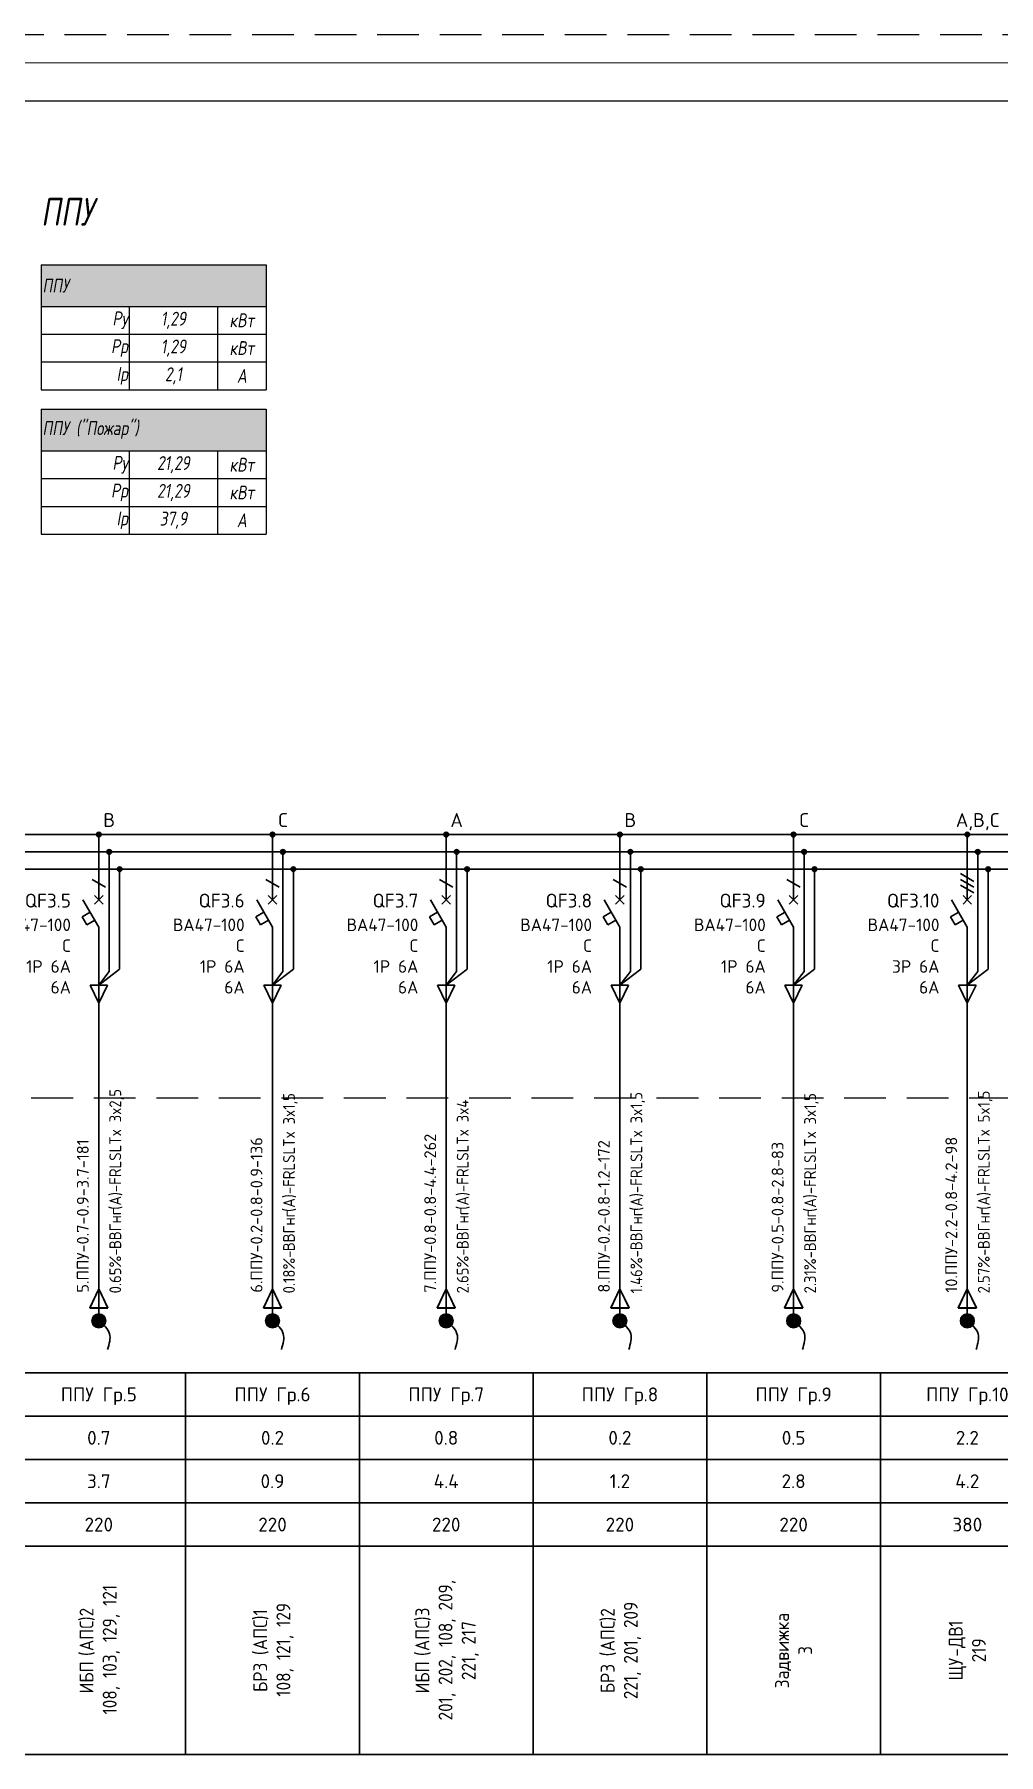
# Model space of a CAD drawing. Header units: millimetres. Extents: x -4379 to 694, y -18291 to 2656.
# Drawn here: x -2059.1 to -1920.4, y -1529.5 to -1281.7 of the extents above; entities that cross this region are included whole.
import ezdxf
from ezdxf.enums import TextEntityAlignment as Align

# ---------------------------------------------------------------- set-up
doc = ezdxf.new("R2010")
doc.units = ezdxf.units.MM
doc.linetypes.add('ACAD_ISO016W100', pattern=[9, 6, -3])
for name, color, linetype, lineweight in [('EL_TX', 7, 'Continuous', 25), ('ЭС АВ', 7, 'Continuous', 18), ('ЭС рамка', 7, 'Continuous', 18)]:
    doc.layers.add(name, color=color, linetype=linetype, lineweight=lineweight)
for name, color, linetype in [('Автомат защитный', 7, 'Continuous'), ('Принципиальная схема КТП -для ОДНОЛИНЕЙКИ', 7, 'Continuous'), ('ПРОВОДНИКИ', 7, 'Continuous'), ('Секция ППУ', 7, 'Continuous')]:
    doc.layers.add(name, color=color, linetype=linetype)
doc.styles.add('SLD_Style', font='isocpeur.ttf', dxfattribs={"width": 0.9})
doc.styles.add('ГОСТ', font='isocpeur.ttf')
doc.styles.add('ГОСТ-0.8', font='isocpeur.ttf', dxfattribs={"width": 0.8, "oblique": 10})

# ---------------------------------------------------------------- blocks, each defined once
blk = doc.blocks.new('*T64')
at = {"layer": 'EL_TX', "linetype": 'ByBlock', "lineweight": -2, "ltscale": 100, "transparency": 16777216}
for p, q in [((0, 0), (32.4, 0)), ((0, 0), (0, -18)), ((32.4, 0), (32.4, -18)), ((0, -6), (12.7, -6)), ((12.7, -6), (12.7, -18)), ((25.4, -6), (25.4, -18)), ((0, -10), (12.7, -10)), ((0, -14), (32.4, -14)), ((0, -18), (32.4, -18))]:
    blk.add_line(p, q, dxfattribs=at)
at = {"layer": 'EL_TX', "color": 0, "linetype": 'ByBlock', "lineweight": -2, "ltscale": 100, "transparency": 16777216}
for p, q in [((12.7, -6), (32.4, -6)), ((12.7, -10), (32.4, -10))]:
    blk.add_line(p, q, dxfattribs=at)
at = {"layer": 'EL_TX', "color": 1, "lineweight": 0, "ltscale": 100, "true_color": 0xff0000, "transparency": 16777216}
blk.add_solid([(0, 0), (0, -6), (32.4, 0), (32.4, -6)], dxfattribs=at)
at = {"layer": 'EL_TX', "color": 0, "lineweight": -3, "ltscale": 100, "transparency": 16777216, "char_height": 2, "style": 'ГОСТ-0.8'}
for s, insert, width, attachment_point in [('{\\fISOCPEUR|b0|i0|c0;ППУ', (0.2, -3), 32, 4), ('{\\fISOCPEUR|b0|i0|c0;Ру', (12.5, -8), 12.3, 6), ('{\\fISOCPEUR|b0|i0|c0;1,29', (19.05, -8), 12.3, 5), ('{\\fISOCPEUR|b0|i0|c0;кВт', (28.9, -8), 6.6, 5), ('{\\fISOCPEUR|b0|i0|c0;Рр', (12.5, -12), 12.3, 6), ('{\\fISOCPEUR|b0|i0|c0;1,29', (19.05, -12), 12.3, 5), ('{\\fISOCPEUR|b0|i0|c0;кВт', (28.9, -12), 6.6, 5), ('{\\fISOCPEUR|b0|i0|c0;Iр', (12.5, -16), 12.3, 6), ('{\\fISOCPEUR|b0|i0|c0;2,1', (19.05, -16), 12.3, 5), ('{\\fISOCPEUR|b0|i0|c0;А', (28.9, -16), 6.6, 5)]:
    blk.add_mtext(s, dxfattribs=dict(at, insert=insert, width=width, attachment_point=attachment_point))
blk = doc.blocks.new('*T65')
at = {"layer": 'EL_TX', "linetype": 'ByBlock', "lineweight": -2, "ltscale": 100, "transparency": 16777216}
for p, q in [((0, 0), (32.4, 0)), ((0, 0), (0, -18)), ((32.4, 0), (32.4, -18)), ((0, -6), (12.7, -6)), ((12.7, -6), (12.7, -18)), ((25.4, -6), (25.4, -18)), ((0, -10), (12.7, -10)), ((0, -14), (32.4, -14)), ((0, -18), (32.4, -18))]:
    blk.add_line(p, q, dxfattribs=at)
at = {"layer": 'EL_TX', "color": 0, "linetype": 'ByBlock', "lineweight": -2, "ltscale": 100, "transparency": 16777216}
for p, q in [((12.7, -6), (32.4, -6)), ((12.7, -10), (32.4, -10))]:
    blk.add_line(p, q, dxfattribs=at)
at = {"layer": 'EL_TX', "color": 1, "lineweight": 0, "ltscale": 100, "true_color": 0xff0000, "transparency": 16777216}
blk.add_solid([(0, 0), (0, -6), (32.4, 0), (32.4, -6)], dxfattribs=at)
at = {"layer": 'EL_TX', "color": 0, "lineweight": -3, "ltscale": 100, "transparency": 16777216, "char_height": 2, "style": 'ГОСТ-0.8'}
for s, insert, width, attachment_point in [('{\\fISOCPEUR|b0|i0|c0;ППУ ("Пожар")', (0.2, -3), 32, 4), ('{\\fISOCPEUR|b0|i0|c0;Ру', (12.5, -8), 12.3, 6), ('{\\fISOCPEUR|b0|i0|c0;21,29', (19.05, -8), 12.3, 5), ('{\\fISOCPEUR|b0|i0|c0;кВт', (28.9, -8), 6.6, 5), ('{\\fISOCPEUR|b0|i0|c0;Рр', (12.5, -12), 12.3, 6), ('{\\fISOCPEUR|b0|i0|c0;21,29', (19.05, -12), 12.3, 5), ('{\\fISOCPEUR|b0|i0|c0;кВт', (28.9, -12), 6.6, 5), ('{\\fISOCPEUR|b0|i0|c0;Iр', (12.5, -16), 12.3, 6), ('{\\fISOCPEUR|b0|i0|c0;37,9', (19.05, -16), 12.3, 5), ('{\\fISOCPEUR|b0|i0|c0;А', (28.9, -16), 6.6, 5)]:
    blk.add_mtext(s, dxfattribs=dict(at, insert=insert, width=width, attachment_point=attachment_point))
blk = doc.blocks.new('*U57')
h = blk.add_hatch(color=256)
h.dxf.hatch_style = 1
edge = h.paths.add_edge_path()
edge.add_ellipse((12.5, 132.5), major_axis=(0, 0.333), ratio=1, start_angle=0, end_angle=360)
h = blk.add_hatch(color=256)
h.dxf.hatch_style = 1
edge = h.paths.add_edge_path()
edge.add_ellipse((14, 130), major_axis=(0, 0.333), ratio=1, start_angle=0, end_angle=360)
h = blk.add_hatch(color=256)
h.dxf.hatch_style = 1
edge = h.paths.add_edge_path()
edge.add_ellipse((15.5, 127.5), major_axis=(0, 0.333), ratio=1, start_angle=0, end_angle=360)
at = {"lineweight": 30}
for p, q in [((14, 129.67), (14, 123.11)), ((15.5, 127.17), (15.5, 113.13)), ((14, 123.11), (14, 112.8)), ((0, 55), (25, 55)), ((0, 55), (0, 0)), ((25, 55), (25, 0)), ((0, 48.75), (25, 48.75)), ((0, 42.5), (25, 42.5)), ((0, 36.25), (25, 36.25))]:
    blk.add_line(p, q, dxfattribs=at)
at = {"layer": 'Автомат защитный', "lineweight": 30}
for p, q in [((12.5, 123.11), (12.5, 132.17)), ((11.54, 126.04), (13.46, 124.93)), ((12.5, 119.17), (10.22, 123.11)), ((10.1, 120.66), (11.26, 121.32)), ((10.77, 119.5), (10.1, 120.66)), ((11.92, 120.17), (10.77, 119.5)), ((12.5, 108.54), (12.5, 119.17))]:
    blk.add_line(p, q, dxfattribs=at)
blk.add_ellipse((12.5, 132.5), major_axis=(0, 0.333), ratio=1, start_param=-1.570796, end_param=4.712389, dxfattribs=at)
at = {"layer": 'Принципиальная схема КТП -для ОДНОЛИНЕЙКИ', "lineweight": 30}
for p, q in [((12.5, 108.54), (12.5, 99.73)), ((11.19, 64.32), (12.5, 67.06)), ((12.5, 67.06), (13.81, 64.32)), ((13.81, 64.32), (11.19, 64.32)), ((12.5, 64.32), (12.5, 62.5))]:
    blk.add_line(p, q, dxfattribs=at)
at = {"layer": 'ПРОВОДНИКИ', "lineweight": 30}
for p, q in [((12.5, 110.81), (15.5, 113.13)), ((12.5, 110.81), (14, 112.8)), ((13.75, 110.81), (11.25, 110.81)), ((11.25, 110.81), (12.5, 108.2)), ((12.5, 108.2), (13.75, 110.81)), ((11.19, 64.31), (12.5, 67.06)), ((12.5, 67.06), (13.81, 64.31)), ((13.81, 64.31), (11.19, 64.31))]:
    blk.add_line(p, q, dxfattribs=at)
at = {"layer": 'ПРОВОДНИКИ', "lineweight": 30, "ltscale": 100}
blk.add_line((12.5, 99.73), (12.5, 64.32), dxfattribs=at)
at = {"layer": 'ПРОВОДНИКИ', "color": 7, "linetype": 'Continuous', "lineweight": 30}
for centre in [(14, 130), (15.5, 127.5), (15.5, 127.5)]:
    blk.add_ellipse(centre, major_axis=(0, 0.333), ratio=1, start_param=-1.570796, end_param=4.712389, dxfattribs=at)
at = {"layer": 'ЭС АВ', "color": 7, "lineweight": 30}
for q in [(11.88, 123.74), (11.88, 122.49), (13.12, 123.74), (13.12, 122.49)]:
    blk.add_line((12.5, 123.11), q, dxfattribs=at)
at = {"layer": 'ЭС рамка', "color": 7, "linetype": 'Continuous', "lineweight": 30}
for p, q in [((0, 132.5), (12.17, 132.5)), ((12.83, 132.5), (25, 132.5))]:
    blk.add_line(p, q, dxfattribs=at)
at = {"layer": 'ЭС рамка', "color": 5, "linetype": 'Continuous', "lineweight": 30}
for p, q in [((0, 130), (13.67, 130)), ((14.33, 130), (25, 130))]:
    blk.add_line(p, q, dxfattribs=at)
at = {"layer": 'ЭС рамка', "color": 94, "linetype": 'Continuous', "lineweight": 30}
for p, q in [((0, 127.5), (15.17, 127.5)), ((15.83, 127.5), (25, 127.5))]:
    blk.add_line(p, q, dxfattribs=at)
at = {"layer": 'ЭС рамка', "lineweight": 30}
for p, q in [((25, 30), (0, 30)), ((25, 0), (0, 0))]:
    blk.add_line(p, q, dxfattribs=at)
at = {"style": 'SLD_Style'}
for tag, p in [('LABEL', (12.5, 51.88)), ('INSTALLEDPOWER', (12.5, 45.63)), ('CURRENT', (12.5, 39.37)), ('VOLTAGE', (12.5, 33.13))]:
    blk.add_attdef(tag, text='', height=2, dxfattribs=at).set_placement(p, align=Align.MIDDLE_CENTER)
blk.add_attdef('TEXT', text='', height=2, rotation=90, dxfattribs=at).set_placement((12.5, 15), align=Align.MIDDLE_CENTER)
at = {"layer": 'Автомат защитный', "style": 'SLD_Style'}
blk.add_attdef('PHASE', text='', height=2, dxfattribs=at).set_placement((14, 134.59), align=Align.MIDDLE_CENTER)
for tag, height, p in [('NUMBER', 2, (8.49, 122.99)), ('SWITCHTYPE', 1.8, (8.49, 119.5)), ('SWITCHRELEASE', 1.8, (8.49, 116.5)), ('SWITCHNOMINALCURRENT', 1.8, (8.49, 113.5)), ('SWITCHRELEASECURRENT', 1.8, (8.49, 110.5)), ('RCDTYPE', 1.8, (8.49, 107.5)), ('RCDSETPOINT', 1.8, (8.49, 104.5))]:
    blk.add_attdef(tag, text='', height=height, dxfattribs=at).set_placement(p, align=Align.MIDDLE_RIGHT)
blk.add_attdef('LINE_A', text='', height=1.7, rotation=90, dxfattribs=at).set_placement((10.19, 65.45), align=Align.MIDDLE_LEFT)
blk.add_attdef('LINE_B', text='', height=1.7, rotation=90, dxfattribs=at).set_placement((13.85, 65.45), align=Align.TOP_LEFT)
blk = doc.blocks.new('*U21')
at = {"linetype": 'ByBlock', "lineweight": 30}
h = blk.add_hatch(color=256, dxfattribs=at)
h.paths.add_polyline_path([(-0.4, 0.9, -0.414214), (0.92, 0.37), (0, -0.02)])
h.paths.add_polyline_path([(0.92, 0.37, -0.101228), (1, -0.02, -0.30039), (0.39, -0.94), (0, -0.02)])
h.paths.add_polyline_path([(-0.4, 0.9), (0.39, -0.94, -0.538), (-1, -0.02, -0.30039)])
blk.add_circle((0, -0.02), 1, dxfattribs=at)
blk.add_spline([(0, 0), (1.55, -1.88), (1.27, -4.16)], degree=3, dxfattribs=at)
blk = doc.blocks.new('*U58')
h = blk.add_hatch(color=256)
h.dxf.hatch_style = 1
edge = h.paths.add_edge_path()
edge.add_ellipse((12.5, 132.5), major_axis=(0, 0.333), ratio=1, start_angle=0, end_angle=360)
h = blk.add_hatch(color=256)
h.dxf.hatch_style = 1
edge = h.paths.add_edge_path()
edge.add_ellipse((14, 130), major_axis=(0, 0.333), ratio=1, start_angle=0, end_angle=360)
h = blk.add_hatch(color=256)
h.dxf.hatch_style = 1
edge = h.paths.add_edge_path()
edge.add_ellipse((15.5, 127.5), major_axis=(0, 0.333), ratio=1, start_angle=0, end_angle=360)
at = {"lineweight": 30}
for p, q in [((14, 129.67), (14, 123.11)), ((15.5, 127.17), (15.5, 113.13)), ((14, 123.11), (14, 112.8)), ((0, 55), (25, 55)), ((0, 55), (0, 0)), ((25, 55), (25, 0)), ((0, 48.75), (25, 48.75)), ((0, 42.5), (25, 42.5)), ((0, 36.25), (25, 36.25))]:
    blk.add_line(p, q, dxfattribs=at)
at = {"layer": 'Автомат защитный', "lineweight": 30}
for p, q in [((12.5, 123.11), (12.5, 132.17)), ((11.54, 126.87), (13.46, 125.76)), ((11.54, 126.04), (13.46, 124.93)), ((11.54, 125.2), (13.46, 124.09)), ((12.5, 119.17), (10.22, 123.11)), ((10.1, 120.66), (11.26, 121.32)), ((10.77, 119.5), (10.1, 120.66)), ((11.92, 120.17), (10.77, 119.5)), ((12.5, 108.54), (12.5, 119.17))]:
    blk.add_line(p, q, dxfattribs=at)
blk.add_ellipse((12.5, 132.5), major_axis=(0, 0.333), ratio=1, start_param=-1.570796, end_param=4.712389, dxfattribs=at)
at = {"layer": 'Принципиальная схема КТП -для ОДНОЛИНЕЙКИ', "lineweight": 30}
for p, q in [((12.5, 108.54), (12.5, 99.73)), ((11.19, 64.32), (12.5, 67.06)), ((12.5, 67.06), (13.81, 64.32)), ((13.81, 64.32), (11.19, 64.32)), ((12.5, 64.32), (12.5, 62.5))]:
    blk.add_line(p, q, dxfattribs=at)
at = {"layer": 'ПРОВОДНИКИ', "lineweight": 30}
for p, q in [((12.5, 110.81), (15.5, 113.13)), ((12.5, 110.81), (14, 112.8)), ((13.75, 110.81), (11.25, 110.81)), ((11.25, 110.81), (12.5, 108.2)), ((12.5, 108.2), (13.75, 110.81)), ((11.19, 64.31), (12.5, 67.06)), ((12.5, 67.06), (13.81, 64.31)), ((13.81, 64.31), (11.19, 64.31))]:
    blk.add_line(p, q, dxfattribs=at)
at = {"layer": 'ПРОВОДНИКИ', "lineweight": 30, "ltscale": 100}
blk.add_line((12.5, 99.73), (12.5, 64.32), dxfattribs=at)
at = {"layer": 'ПРОВОДНИКИ', "color": 7, "linetype": 'Continuous', "lineweight": 30}
for centre in [(14, 130), (15.5, 127.5), (15.5, 127.5)]:
    blk.add_ellipse(centre, major_axis=(0, 0.333), ratio=1, start_param=-1.570796, end_param=4.712389, dxfattribs=at)
at = {"layer": 'ЭС АВ', "color": 7, "lineweight": 30}
for q in [(11.88, 123.74), (11.88, 122.49), (13.12, 123.74), (13.12, 122.49)]:
    blk.add_line((12.5, 123.11), q, dxfattribs=at)
at = {"layer": 'ЭС рамка', "color": 7, "linetype": 'Continuous', "lineweight": 30}
for p, q in [((0, 132.5), (12.17, 132.5)), ((12.83, 132.5), (25, 132.5))]:
    blk.add_line(p, q, dxfattribs=at)
at = {"layer": 'ЭС рамка', "color": 5, "linetype": 'Continuous', "lineweight": 30}
for p, q in [((0, 130), (13.67, 130)), ((14.33, 130), (25, 130))]:
    blk.add_line(p, q, dxfattribs=at)
at = {"layer": 'ЭС рамка', "color": 94, "linetype": 'Continuous', "lineweight": 30}
for p, q in [((0, 127.5), (15.17, 127.5)), ((15.83, 127.5), (25, 127.5))]:
    blk.add_line(p, q, dxfattribs=at)
at = {"layer": 'ЭС рамка', "lineweight": 30}
for p, q in [((25, 30), (0, 30)), ((25, 0), (0, 0))]:
    blk.add_line(p, q, dxfattribs=at)
at = {"style": 'SLD_Style'}
for tag, p in [('LABEL', (12.5, 51.88)), ('INSTALLEDPOWER', (12.5, 45.63)), ('CURRENT', (12.5, 39.37)), ('VOLTAGE', (12.5, 33.13))]:
    blk.add_attdef(tag, text='', height=2, dxfattribs=at).set_placement(p, align=Align.MIDDLE_CENTER)
blk.add_attdef('TEXT', text='', height=2, rotation=90, dxfattribs=at).set_placement((12.5, 15), align=Align.MIDDLE_CENTER)
at = {"layer": 'Автомат защитный', "style": 'SLD_Style'}
blk.add_attdef('PHASE', text='', height=2, dxfattribs=at).set_placement((14, 134.59), align=Align.MIDDLE_CENTER)
for tag, height, p in [('NUMBER', 2, (8.49, 122.99)), ('SWITCHTYPE', 1.8, (8.49, 119.5)), ('SWITCHRELEASE', 1.8, (8.49, 116.5)), ('SWITCHNOMINALCURRENT', 1.8, (8.49, 113.5)), ('SWITCHRELEASECURRENT', 1.8, (8.49, 110.5)), ('RCDTYPE', 1.8, (8.49, 107.5)), ('RCDSETPOINT', 1.8, (8.49, 104.5))]:
    blk.add_attdef(tag, text='', height=height, dxfattribs=at).set_placement(p, align=Align.MIDDLE_RIGHT)
blk.add_attdef('LINE_A', text='', height=1.7, rotation=90, dxfattribs=at).set_placement((10.19, 65.45), align=Align.MIDDLE_LEFT)
blk.add_attdef('LINE_B', text='', height=1.7, rotation=90, dxfattribs=at).set_placement((13.85, 65.45), align=Align.TOP_LEFT)

msp = doc.modelspace()

# ---------------------------------------------------------------- linework, layer by layer
at = {"layer": 'EL_TX', "color": 7, "linetype": 'ACAD_ISO016W100', "elevation": -0.006}
msp.add_lwpolyline([(-1720.574, -1434.905), (-2171.79, -1434.905), (-2171.79, -1281.729), (-1720.574, -1281.729)], close=True, dxfattribs=at)
at = {"layer": 'EL_TX', "color": 0, "ltscale": 0.2}
for points, elevation in [([(-2569.68, -1285.92), (-1619.972, -1285.737)], -0.011), ([(-2514.007, -1291.276), (-1670.962, -1291.28)], -0.004)]:
    msp.add_lwpolyline(points, dxfattribs=dict(at, elevation=elevation))

# ---------------------------------------------------------------- block references
for name, p in [('*T64', (-2058.173, -1314.904, -0.006)), ('*T65', (-2058.173, -1335.698, -0.006))]:
    msp.add_blockref(name, p)
at = {"layer": 'Секция ППУ', "lineweight": 0}
ref = msp.add_blockref('*U57', (-2062.36, -1529.464, -0.006), dxfattribs=at)
ref.add_attrib('LABEL', 'ППУ Гр.5', dxfattribs={"layer": '0', "height": 2, "style": 'SLD_Style'}).set_placement((-2049.86, -1477.589, -0.006), align=Align.MIDDLE_CENTER)
ref.add_attrib('INSTALLEDPOWER', '0.7', dxfattribs={"layer": '0', "height": 2, "style": 'SLD_Style'}).set_placement((-2049.86, -1483.839, -0.006), align=Align.MIDDLE_CENTER)
ref.add_attrib('CURRENT', '3.7', dxfattribs={"layer": '0', "height": 2, "style": 'SLD_Style'}).set_placement((-2049.86, -1490.089, -0.006), align=Align.MIDDLE_CENTER)
ref.add_attrib('VOLTAGE', '220', dxfattribs={"layer": '0', "height": 2, "style": 'SLD_Style'}).set_placement((-2049.86, -1496.339, -0.006), align=Align.MIDDLE_CENTER)
ref.add_attrib('LINE_A', ' 5.ППУ-0.7-0.9-3.7-181', dxfattribs={"layer": 'Автомат защитный', "height": 1.7, "rotation": 90, "style": 'SLD_Style'}).set_placement((-2052.165, -1464.012, -0.006), align=Align.MIDDLE_LEFT)
ref.add_attrib('LINE_B_001', ' 0.65%%%-', (-2046.639, -1464.012, -0.006), dxfattribs={"layer": 'Автомат защитный', "height": 1.7, "rotation": 90, "style": 'SLD_Style', "width": 0.9})
ref.add_attrib('PHASE', 'B', dxfattribs={"layer": 'Автомат защитный', "height": 2, "style": 'SLD_Style'}).set_placement((-2048.36, -1394.873, -0.006), align=Align.MIDDLE_CENTER)
ref.add_attrib('NUMBER', 'QF3.5', dxfattribs={"layer": 'Автомат защитный', "height": 2, "style": 'SLD_Style'}).set_placement((-2053.871, -1406.477, -0.006), align=Align.MIDDLE_RIGHT)
ref.add_attrib('SWITCHTYPE', 'ВА47-100', dxfattribs={"layer": 'Автомат защитный', "height": 1.8, "style": 'SLD_Style'}).set_placement((-2053.871, -1409.964, -0.006), align=Align.MIDDLE_RIGHT)
ref.add_attrib('SWITCHRELEASE', 'C', dxfattribs={"layer": 'Автомат защитный', "height": 1.8, "style": 'SLD_Style'}).set_placement((-2053.871, -1412.964, -0.006), align=Align.MIDDLE_RIGHT)
ref.add_attrib('SWITCHNOMINALCURRENT', '1Р 6А', dxfattribs={"layer": 'Автомат защитный', "height": 1.8, "style": 'SLD_Style'}).set_placement((-2053.871, -1415.964, -0.006), align=Align.MIDDLE_RIGHT)
ref.add_attrib('SWITCHRELEASECURRENT', '6А', dxfattribs={"layer": 'Автомат защитный', "height": 1.8, "style": 'SLD_Style'}).set_placement((-2053.871, -1418.964, -0.006), align=Align.MIDDLE_RIGHT)
ref.add_attrib('TEXT_001', 'ИБП ', (-2050.626, -1520.674, -0.006), dxfattribs={"layer": '0', "height": 2, "rotation": 90, "style": 'SLD_Style', "width": 0.9})
ref.add_attrib('LINE_B_002', 'ВВГнг', (-2046.639, -1456.668, -0.006), dxfattribs={"layer": 'Автомат защитный', "height": 1.7, "rotation": 90, "style": 'SLD_Style', "width": 0.9})
ref.add_attrib('LINE_B_003', '(', (-2046.639, -1451.007, -0.006), dxfattribs={"layer": 'Автомат защитный', "height": 1.7, "rotation": 90, "style": 'SLD_Style', "width": 0.9})
ref.add_attrib('LINE_B_004', 'А', (-2046.639, -1450.395, -0.006), dxfattribs={"layer": 'Автомат защитный', "height": 1.7, "rotation": 90, "style": 'SLD_Style', "width": 0.9})
ref.add_attrib('LINE_B_005', ')-FRLSLTx 3x2,5', (-2046.639, -1449.018, -0.006), dxfattribs={"layer": 'Автомат защитный', "height": 1.7, "rotation": 90, "style": 'SLD_Style', "width": 0.9})
ref.add_attrib('TEXT_002', '(', (-2050.626, -1515.274, -0.006), dxfattribs={"layer": '0', "height": 2, "rotation": 90, "style": 'SLD_Style', "width": 0.9})
ref.add_attrib('TEXT_003', 'АПС', (-2050.626, -1514.554, -0.006), dxfattribs={"layer": '0', "height": 2, "rotation": 90, "style": 'SLD_Style', "width": 0.9})
ref.add_attrib('TEXT_004', ')2', (-2050.626, -1510.234, -0.006), dxfattribs={"layer": '0', "height": 2, "rotation": 90, "style": 'SLD_Style', "width": 0.9})
ref.add_attrib('TEXT_005', '108, 103, 129, 121', (-2047.293, -1523.689, -0.006), dxfattribs={"layer": '0', "height": 2, "rotation": 90, "style": 'SLD_Style', "width": 0.9})
ref = msp.add_blockref('*U57', (-2037.36, -1529.464, -0.006), dxfattribs=at)
ref.add_attrib('LABEL', 'ППУ Гр.6', dxfattribs={"layer": '0', "height": 2, "style": 'SLD_Style'}).set_placement((-2024.86, -1477.589, -0.006), align=Align.MIDDLE_CENTER)
ref.add_attrib('INSTALLEDPOWER', '0.2', dxfattribs={"layer": '0', "height": 2, "style": 'SLD_Style'}).set_placement((-2024.86, -1483.839, -0.006), align=Align.MIDDLE_CENTER)
ref.add_attrib('CURRENT', '0.9', dxfattribs={"layer": '0', "height": 2, "style": 'SLD_Style'}).set_placement((-2024.86, -1490.089, -0.006), align=Align.MIDDLE_CENTER)
ref.add_attrib('VOLTAGE', '220', dxfattribs={"layer": '0', "height": 2, "style": 'SLD_Style'}).set_placement((-2024.86, -1496.339, -0.006), align=Align.MIDDLE_CENTER)
ref.add_attrib('LINE_A', ' 6.ППУ-0.2-0.8-0.9-136', dxfattribs={"layer": 'Автомат защитный', "height": 1.7, "rotation": 90, "style": 'SLD_Style'}).set_placement((-2027.165, -1464.012, -0.006), align=Align.MIDDLE_LEFT)
ref.add_attrib('LINE_B_001', ' 0.18%%%-', (-2021.639, -1464.012, -0.006), dxfattribs={"layer": 'Автомат защитный', "height": 1.7, "rotation": 90, "style": 'SLD_Style', "width": 0.9})
ref.add_attrib('PHASE', 'C', dxfattribs={"layer": 'Автомат защитный', "height": 2, "style": 'SLD_Style'}).set_placement((-2023.36, -1394.873, -0.006), align=Align.MIDDLE_CENTER)
ref.add_attrib('NUMBER', 'QF3.6', dxfattribs={"layer": 'Автомат защитный', "height": 2, "style": 'SLD_Style'}).set_placement((-2028.871, -1406.477, -0.006), align=Align.MIDDLE_RIGHT)
ref.add_attrib('SWITCHTYPE', 'ВА47-100', dxfattribs={"layer": 'Автомат защитный', "height": 1.8, "style": 'SLD_Style'}).set_placement((-2028.871, -1409.964, -0.006), align=Align.MIDDLE_RIGHT)
ref.add_attrib('SWITCHRELEASE', 'C', dxfattribs={"layer": 'Автомат защитный', "height": 1.8, "style": 'SLD_Style'}).set_placement((-2028.871, -1412.964, -0.006), align=Align.MIDDLE_RIGHT)
ref.add_attrib('SWITCHNOMINALCURRENT', '1Р 6А', dxfattribs={"layer": 'Автомат защитный', "height": 1.8, "style": 'SLD_Style'}).set_placement((-2028.871, -1415.964, -0.006), align=Align.MIDDLE_RIGHT)
ref.add_attrib('SWITCHRELEASECURRENT', '6А', dxfattribs={"layer": 'Автомат защитный', "height": 1.8, "style": 'SLD_Style'}).set_placement((-2028.871, -1418.964, -0.006), align=Align.MIDDLE_RIGHT)
ref.add_attrib('TEXT_001', 'БРЗ ', (-2025.626, -1520.449, -0.006), dxfattribs={"layer": '0', "height": 2, "rotation": 90, "style": 'SLD_Style', "width": 0.9})
ref.add_attrib('LINE_B_002', 'ВВГнг', (-2021.639, -1456.974, -0.006), dxfattribs={"layer": 'Автомат защитный', "height": 1.7, "rotation": 90, "style": 'SLD_Style', "width": 0.9})
ref.add_attrib('LINE_B_003', '(', (-2021.639, -1451.313, -0.006), dxfattribs={"layer": 'Автомат защитный', "height": 1.7, "rotation": 90, "style": 'SLD_Style', "width": 0.9})
ref.add_attrib('LINE_B_004', 'А', (-2021.639, -1450.701, -0.006), dxfattribs={"layer": 'Автомат защитный', "height": 1.7, "rotation": 90, "style": 'SLD_Style', "width": 0.9})
ref.add_attrib('LINE_B_005', ')-FRLSLTx 3x1,5', (-2021.639, -1449.324, -0.006), dxfattribs={"layer": 'Автомат защитный', "height": 1.7, "rotation": 90, "style": 'SLD_Style', "width": 0.9})
ref.add_attrib('TEXT_002', '(', (-2025.626, -1515.139, -0.006), dxfattribs={"layer": '0', "height": 2, "rotation": 90, "style": 'SLD_Style', "width": 0.9})
ref.add_attrib('TEXT_003', 'АПС', (-2025.626, -1514.419, -0.006), dxfattribs={"layer": '0', "height": 2, "rotation": 90, "style": 'SLD_Style', "width": 0.9})
ref.add_attrib('TEXT_004', ')1', (-2025.626, -1510.099, -0.006), dxfattribs={"layer": '0', "height": 2, "rotation": 90, "style": 'SLD_Style', "width": 0.9})
ref.add_attrib('TEXT_005', '108, 121, 129', (-2022.293, -1521.124, -0.006), dxfattribs={"layer": '0', "height": 2, "rotation": 90, "style": 'SLD_Style', "width": 0.9})
ref = msp.add_blockref('*U57', (-2012.36, -1529.464, -0.006), dxfattribs=at)
ref.add_attrib('LABEL', 'ППУ Гр.7', dxfattribs={"layer": '0', "height": 2, "style": 'SLD_Style'}).set_placement((-1999.86, -1477.589, -0.006), align=Align.MIDDLE_CENTER)
ref.add_attrib('INSTALLEDPOWER', '0.8', dxfattribs={"layer": '0', "height": 2, "style": 'SLD_Style'}).set_placement((-1999.86, -1483.839, -0.006), align=Align.MIDDLE_CENTER)
ref.add_attrib('CURRENT', '4.4', dxfattribs={"layer": '0', "height": 2, "style": 'SLD_Style'}).set_placement((-1999.86, -1490.089, -0.006), align=Align.MIDDLE_CENTER)
ref.add_attrib('VOLTAGE', '220', dxfattribs={"layer": '0', "height": 2, "style": 'SLD_Style'}).set_placement((-1999.86, -1496.339, -0.006), align=Align.MIDDLE_CENTER)
ref.add_attrib('LINE_A', ' 7.ППУ-0.8-0.8-4.4-262', dxfattribs={"layer": 'Автомат защитный', "height": 1.7, "rotation": 90, "style": 'SLD_Style'}).set_placement((-2002.165, -1464.012, -0.006), align=Align.MIDDLE_LEFT)
ref.add_attrib('LINE_B_001', ' 2.65%%%-', (-1996.639, -1464.012, -0.006), dxfattribs={"layer": 'Автомат защитный', "height": 1.7, "rotation": 90, "style": 'SLD_Style', "width": 0.9})
ref.add_attrib('PHASE', 'A', dxfattribs={"layer": 'Автомат защитный', "height": 2, "style": 'SLD_Style'}).set_placement((-1998.36, -1394.873, -0.006), align=Align.MIDDLE_CENTER)
ref.add_attrib('NUMBER', 'QF3.7', dxfattribs={"layer": 'Автомат защитный', "height": 2, "style": 'SLD_Style'}).set_placement((-2003.871, -1406.477, -0.006), align=Align.MIDDLE_RIGHT)
ref.add_attrib('SWITCHTYPE', 'ВА47-100', dxfattribs={"layer": 'Автомат защитный', "height": 1.8, "style": 'SLD_Style'}).set_placement((-2003.871, -1409.964, -0.006), align=Align.MIDDLE_RIGHT)
ref.add_attrib('SWITCHRELEASE', 'C', dxfattribs={"layer": 'Автомат защитный', "height": 1.8, "style": 'SLD_Style'}).set_placement((-2003.871, -1412.964, -0.006), align=Align.MIDDLE_RIGHT)
ref.add_attrib('SWITCHNOMINALCURRENT', '1Р 6А', dxfattribs={"layer": 'Автомат защитный', "height": 1.8, "style": 'SLD_Style'}).set_placement((-2003.871, -1415.964, -0.006), align=Align.MIDDLE_RIGHT)
ref.add_attrib('SWITCHRELEASECURRENT', '6А', dxfattribs={"layer": 'Автомат защитный', "height": 1.8, "style": 'SLD_Style'}).set_placement((-2003.871, -1418.964, -0.006), align=Align.MIDDLE_RIGHT)
ref.add_attrib('TEXT_001', 'ИБП ', (-2002.293, -1520.674, -0.006), dxfattribs={"layer": '0', "height": 2, "rotation": 90, "style": 'SLD_Style', "width": 0.9})
ref.add_attrib('LINE_B_002', 'ВВГнг', (-1996.639, -1456.668, -0.006), dxfattribs={"layer": 'Автомат защитный', "height": 1.7, "rotation": 90, "style": 'SLD_Style', "width": 0.9})
ref.add_attrib('LINE_B_003', '(', (-1996.639, -1451.007, -0.006), dxfattribs={"layer": 'Автомат защитный', "height": 1.7, "rotation": 90, "style": 'SLD_Style', "width": 0.9})
ref.add_attrib('LINE_B_004', 'А', (-1996.639, -1450.395, -0.006), dxfattribs={"layer": 'Автомат защитный', "height": 1.7, "rotation": 90, "style": 'SLD_Style', "width": 0.9})
ref.add_attrib('LINE_B_005', ')-FRLSLTx 3x4', (-1996.639, -1449.018, -0.006), dxfattribs={"layer": 'Автомат защитный', "height": 1.7, "rotation": 90, "style": 'SLD_Style', "width": 0.9})
ref.add_attrib('TEXT_002', '(', (-2002.293, -1515.274, -0.006), dxfattribs={"layer": '0', "height": 2, "rotation": 90, "style": 'SLD_Style', "width": 0.9})
ref.add_attrib('TEXT_003', 'АПС', (-2002.293, -1514.554, -0.006), dxfattribs={"layer": '0', "height": 2, "rotation": 90, "style": 'SLD_Style', "width": 0.9})
ref.add_attrib('TEXT_004', ')3', (-2002.293, -1510.234, -0.006), dxfattribs={"layer": '0', "height": 2, "rotation": 90, "style": 'SLD_Style', "width": 0.9})
ref.add_attrib('TEXT_005', '201, 202, 108, 209,', (-1998.96, -1524.544, -0.006), dxfattribs={"layer": '0', "height": 2, "rotation": 90, "style": 'SLD_Style', "width": 0.9})
ref.add_attrib('TEXT_006', '221, 217', (-1995.626, -1518.739, -0.006), dxfattribs={"layer": '0', "height": 2, "rotation": 90, "style": 'SLD_Style', "width": 0.9})
ref = msp.add_blockref('*U57', (-1987.36, -1529.464, -0.006), dxfattribs=at)
ref.add_attrib('LABEL', 'ППУ Гр.8', dxfattribs={"layer": '0', "height": 2, "style": 'SLD_Style'}).set_placement((-1974.86, -1477.589, -0.006), align=Align.MIDDLE_CENTER)
ref.add_attrib('INSTALLEDPOWER', '0.2', dxfattribs={"layer": '0', "height": 2, "style": 'SLD_Style'}).set_placement((-1974.86, -1483.839, -0.006), align=Align.MIDDLE_CENTER)
ref.add_attrib('CURRENT', '1.2', dxfattribs={"layer": '0', "height": 2, "style": 'SLD_Style'}).set_placement((-1974.86, -1490.089, -0.006), align=Align.MIDDLE_CENTER)
ref.add_attrib('VOLTAGE', '220', dxfattribs={"layer": '0', "height": 2, "style": 'SLD_Style'}).set_placement((-1974.86, -1496.339, -0.006), align=Align.MIDDLE_CENTER)
ref.add_attrib('LINE_A', ' 8.ППУ-0.2-0.8-1.2-172', dxfattribs={"layer": 'Автомат защитный', "height": 1.7, "rotation": 90, "style": 'SLD_Style'}).set_placement((-1977.165, -1464.012, -0.006), align=Align.MIDDLE_LEFT)
ref.add_attrib('LINE_B_001', ' 1.46%%%-', (-1971.639, -1464.012, -0.006), dxfattribs={"layer": 'Автомат защитный', "height": 1.7, "rotation": 90, "style": 'SLD_Style', "width": 0.9})
ref.add_attrib('PHASE', 'B', dxfattribs={"layer": 'Автомат защитный', "height": 2, "style": 'SLD_Style'}).set_placement((-1973.36, -1394.873, -0.006), align=Align.MIDDLE_CENTER)
ref.add_attrib('NUMBER', 'QF3.8', dxfattribs={"layer": 'Автомат защитный', "height": 2, "style": 'SLD_Style'}).set_placement((-1978.871, -1406.477, -0.006), align=Align.MIDDLE_RIGHT)
ref.add_attrib('SWITCHTYPE', 'ВА47-100', dxfattribs={"layer": 'Автомат защитный', "height": 1.8, "style": 'SLD_Style'}).set_placement((-1978.871, -1409.964, -0.006), align=Align.MIDDLE_RIGHT)
ref.add_attrib('SWITCHRELEASE', 'C', dxfattribs={"layer": 'Автомат защитный', "height": 1.8, "style": 'SLD_Style'}).set_placement((-1978.871, -1412.964, -0.006), align=Align.MIDDLE_RIGHT)
ref.add_attrib('SWITCHNOMINALCURRENT', '1Р 6А', dxfattribs={"layer": 'Автомат защитный', "height": 1.8, "style": 'SLD_Style'}).set_placement((-1978.871, -1415.964, -0.006), align=Align.MIDDLE_RIGHT)
ref.add_attrib('SWITCHRELEASECURRENT', '6А', dxfattribs={"layer": 'Автомат защитный', "height": 1.8, "style": 'SLD_Style'}).set_placement((-1978.871, -1418.964, -0.006), align=Align.MIDDLE_RIGHT)
ref.add_attrib('TEXT_001', 'БРЗ ', (-1975.626, -1520.629, -0.006), dxfattribs={"layer": '0', "height": 2, "rotation": 90, "style": 'SLD_Style', "width": 0.9})
ref.add_attrib('LINE_B_002', 'ВВГнг', (-1971.639, -1456.821, -0.006), dxfattribs={"layer": 'Автомат защитный', "height": 1.7, "rotation": 90, "style": 'SLD_Style', "width": 0.9})
ref.add_attrib('LINE_B_003', '(', (-1971.639, -1451.16, -0.006), dxfattribs={"layer": 'Автомат защитный', "height": 1.7, "rotation": 90, "style": 'SLD_Style', "width": 0.9})
ref.add_attrib('LINE_B_004', 'А', (-1971.639, -1450.548, -0.006), dxfattribs={"layer": 'Автомат защитный', "height": 1.7, "rotation": 90, "style": 'SLD_Style', "width": 0.9})
ref.add_attrib('LINE_B_005', ')-FRLSLTx 3x1,5', (-1971.639, -1449.171, -0.006), dxfattribs={"layer": 'Автомат защитный', "height": 1.7, "rotation": 90, "style": 'SLD_Style', "width": 0.9})
ref.add_attrib('TEXT_002', '(', (-1975.626, -1515.319, -0.006), dxfattribs={"layer": '0', "height": 2, "rotation": 90, "style": 'SLD_Style', "width": 0.9})
ref.add_attrib('TEXT_003', 'АПС', (-1975.626, -1514.599, -0.006), dxfattribs={"layer": '0', "height": 2, "rotation": 90, "style": 'SLD_Style', "width": 0.9})
ref.add_attrib('TEXT_004', ')2', (-1975.626, -1510.279, -0.006), dxfattribs={"layer": '0', "height": 2, "rotation": 90, "style": 'SLD_Style', "width": 0.9})
ref.add_attrib('TEXT_005', '221, 201, 209', (-1972.293, -1521.484, -0.006), dxfattribs={"layer": '0', "height": 2, "rotation": 90, "style": 'SLD_Style', "width": 0.9})
ref = msp.add_blockref('*U57', (-1962.36, -1529.464, -0.006), dxfattribs=at)
ref.add_attrib('LABEL', 'ППУ Гр.9', dxfattribs={"layer": '0', "height": 2, "style": 'SLD_Style'}).set_placement((-1949.86, -1477.589, -0.006), align=Align.MIDDLE_CENTER)
ref.add_attrib('INSTALLEDPOWER', '0.5', dxfattribs={"layer": '0', "height": 2, "style": 'SLD_Style'}).set_placement((-1949.86, -1483.839, -0.006), align=Align.MIDDLE_CENTER)
ref.add_attrib('CURRENT', '2.8', dxfattribs={"layer": '0', "height": 2, "style": 'SLD_Style'}).set_placement((-1949.86, -1490.089, -0.006), align=Align.MIDDLE_CENTER)
ref.add_attrib('VOLTAGE', '220', dxfattribs={"layer": '0', "height": 2, "style": 'SLD_Style'}).set_placement((-1949.86, -1496.339, -0.006), align=Align.MIDDLE_CENTER)
ref.add_attrib('LINE_A', ' 9.ППУ-0.5-0.8-2.8-83', dxfattribs={"layer": 'Автомат защитный', "height": 1.7, "rotation": 90, "style": 'SLD_Style'}).set_placement((-1952.165, -1464.012, -0.006), align=Align.MIDDLE_LEFT)
ref.add_attrib('LINE_B_001', ' 2.31%%%-', (-1946.639, -1464.012, -0.006), dxfattribs={"layer": 'Автомат защитный', "height": 1.7, "rotation": 90, "style": 'SLD_Style', "width": 0.9})
ref.add_attrib('PHASE', 'C', dxfattribs={"layer": 'Автомат защитный', "height": 2, "style": 'SLD_Style'}).set_placement((-1948.36, -1394.873, -0.006), align=Align.MIDDLE_CENTER)
ref.add_attrib('NUMBER', 'QF3.9', dxfattribs={"layer": 'Автомат защитный', "height": 2, "style": 'SLD_Style'}).set_placement((-1953.871, -1406.477, -0.006), align=Align.MIDDLE_RIGHT)
ref.add_attrib('SWITCHTYPE', 'ВА47-100', dxfattribs={"layer": 'Автомат защитный', "height": 1.8, "style": 'SLD_Style'}).set_placement((-1953.871, -1409.964, -0.006), align=Align.MIDDLE_RIGHT)
ref.add_attrib('SWITCHRELEASE', 'C', dxfattribs={"layer": 'Автомат защитный', "height": 1.8, "style": 'SLD_Style'}).set_placement((-1953.871, -1412.964, -0.006), align=Align.MIDDLE_RIGHT)
ref.add_attrib('SWITCHNOMINALCURRENT', '1Р 6А', dxfattribs={"layer": 'Автомат защитный', "height": 1.8, "style": 'SLD_Style'}).set_placement((-1953.871, -1415.964, -0.006), align=Align.MIDDLE_RIGHT)
ref.add_attrib('SWITCHRELEASECURRENT', '6А', dxfattribs={"layer": 'Автомат защитный', "height": 1.8, "style": 'SLD_Style'}).set_placement((-1953.871, -1418.964, -0.006), align=Align.MIDDLE_RIGHT)
ref.add_attrib('TEXT_001', 'Задвижка', (-1950.526, -1519.909, -0.006), dxfattribs={"layer": '0', "height": 2, "rotation": 90, "style": 'SLD_Style', "width": 0.9})
ref.add_attrib('LINE_B_002', 'ВВГнг', (-1946.639, -1456.974, -0.006), dxfattribs={"layer": 'Автомат защитный', "height": 1.7, "rotation": 90, "style": 'SLD_Style', "width": 0.9})
ref.add_attrib('LINE_B_003', '(', (-1946.639, -1451.313, -0.006), dxfattribs={"layer": 'Автомат защитный', "height": 1.7, "rotation": 90, "style": 'SLD_Style', "width": 0.9})
ref.add_attrib('LINE_B_004', 'А', (-1946.639, -1450.701, -0.006), dxfattribs={"layer": 'Автомат защитный', "height": 1.7, "rotation": 90, "style": 'SLD_Style', "width": 0.9})
ref.add_attrib('LINE_B_005', ')-FRLSLTx 3x1,5', (-1946.639, -1449.324, -0.006), dxfattribs={"layer": 'Автомат защитный', "height": 1.7, "rotation": 90, "style": 'SLD_Style', "width": 0.9})
ref.add_attrib('TEXT_002', '3', (-1947.193, -1515.094, -0.006), dxfattribs={"layer": '0', "height": 2, "rotation": 90, "style": 'SLD_Style', "width": 0.9})
ref = msp.add_blockref('*U58', (-1937.36, -1529.464, -0.006), dxfattribs=at)
ref.add_attrib('LABEL', 'ППУ Гр.10', dxfattribs={"layer": '0', "height": 2, "style": 'SLD_Style'}).set_placement((-1924.86, -1477.589, -0.006), align=Align.MIDDLE_CENTER)
ref.add_attrib('INSTALLEDPOWER', '2.2', dxfattribs={"layer": '0', "height": 2, "style": 'SLD_Style'}).set_placement((-1924.86, -1483.839, -0.006), align=Align.MIDDLE_CENTER)
ref.add_attrib('CURRENT', '4.2', dxfattribs={"layer": '0', "height": 2, "style": 'SLD_Style'}).set_placement((-1924.86, -1490.089, -0.006), align=Align.MIDDLE_CENTER)
ref.add_attrib('VOLTAGE', '380', dxfattribs={"layer": '0', "height": 2, "style": 'SLD_Style'}).set_placement((-1924.86, -1496.339, -0.006), align=Align.MIDDLE_CENTER)
ref.add_attrib('LINE_A', ' 10.ППУ-2.2-0.8-4.2-98', dxfattribs={"layer": 'Автомат защитный', "height": 1.7, "rotation": 90, "style": 'SLD_Style'}).set_placement((-1927.165, -1464.012, -0.006), align=Align.MIDDLE_LEFT)
ref.add_attrib('LINE_B_001', ' 2.57%%%-', (-1921.639, -1464.012, -0.006), dxfattribs={"layer": 'Автомат защитный', "height": 1.7, "rotation": 90, "style": 'SLD_Style', "width": 0.9})
ref.add_attrib('PHASE', 'A,B,C', dxfattribs={"layer": 'Автомат защитный', "height": 2, "style": 'SLD_Style'}).set_placement((-1923.36, -1394.873, -0.006), align=Align.MIDDLE_CENTER)
ref.add_attrib('NUMBER', 'QF3.10', dxfattribs={"layer": 'Автомат защитный', "height": 2, "style": 'SLD_Style'}).set_placement((-1928.871, -1406.477, -0.006), align=Align.MIDDLE_RIGHT)
ref.add_attrib('SWITCHTYPE', 'ВА47-100', dxfattribs={"layer": 'Автомат защитный', "height": 1.8, "style": 'SLD_Style'}).set_placement((-1928.871, -1409.964, -0.006), align=Align.MIDDLE_RIGHT)
ref.add_attrib('SWITCHRELEASE', 'C', dxfattribs={"layer": 'Автомат защитный', "height": 1.8, "style": 'SLD_Style'}).set_placement((-1928.871, -1412.964, -0.006), align=Align.MIDDLE_RIGHT)
ref.add_attrib('SWITCHNOMINALCURRENT', '3Р 6А', dxfattribs={"layer": 'Автомат защитный', "height": 1.8, "style": 'SLD_Style'}).set_placement((-1928.871, -1415.964, -0.006), align=Align.MIDDLE_RIGHT)
ref.add_attrib('SWITCHRELEASECURRENT', '6А', dxfattribs={"layer": 'Автомат защитный', "height": 1.8, "style": 'SLD_Style'}).set_placement((-1928.871, -1418.964, -0.006), align=Align.MIDDLE_RIGHT)
ref.add_attrib('TEXT_001', 'ЩУ', (-1925.526, -1518.784, -0.006), dxfattribs={"layer": '0', "height": 2, "rotation": 90, "style": 'SLD_Style', "width": 0.9})
ref.add_attrib('LINE_B_002', 'ВВГнг', (-1921.639, -1456.668, -0.006), dxfattribs={"layer": 'Автомат защитный', "height": 1.7, "rotation": 90, "style": 'SLD_Style', "width": 0.9})
ref.add_attrib('LINE_B_003', '(', (-1921.639, -1451.007, -0.006), dxfattribs={"layer": 'Автомат защитный', "height": 1.7, "rotation": 90, "style": 'SLD_Style', "width": 0.9})
ref.add_attrib('LINE_B_004', 'А', (-1921.639, -1450.395, -0.006), dxfattribs={"layer": 'Автомат защитный', "height": 1.7, "rotation": 90, "style": 'SLD_Style', "width": 0.9})
ref.add_attrib('LINE_B_005', ')-FRLSLTx 5x1,5', (-1921.639, -1449.018, -0.006), dxfattribs={"layer": 'Автомат защитный', "height": 1.7, "rotation": 90, "style": 'SLD_Style', "width": 0.9})
ref.add_attrib('TEXT_002', '-', (-1925.526, -1515.364, -0.006), dxfattribs={"layer": '0', "height": 2, "rotation": 90, "style": 'SLD_Style', "width": 0.9})
ref.add_attrib('TEXT_003', 'ДВ', (-1925.526, -1514.104, -0.006), dxfattribs={"layer": '0', "height": 2, "rotation": 90, "style": 'SLD_Style', "width": 0.9})
ref.add_attrib('TEXT_004', '1', (-1925.526, -1511.044, -0.006), dxfattribs={"layer": '0', "height": 2, "rotation": 90, "style": 'SLD_Style', "width": 0.9})
ref.add_attrib('TEXT_005', '219', (-1922.193, -1516.174, -0.006), dxfattribs={"layer": '0', "height": 2, "rotation": 90, "style": 'SLD_Style', "width": 0.9})
for p in [(-2049.86, -1466.964, -0.006), (-2024.86, -1466.964, -0.006), (-1999.86, -1466.964, -0.006), (-1974.86, -1466.964, -0.006), (-1949.86, -1466.964, -0.006), (-1924.86, -1466.964, -0.006)]:
    msp.add_blockref('*U21', p, dxfattribs=at)

# ---------------------------------------------------------------- texts
at = {"layer": 'EL_TX', "linetype": 'Continuous', "style": 'ГОСТ', "oblique": 10, "width": 0.8}
msp.add_text('ППУ', height=4, dxfattribs=at).set_placement((-2058.194, -1309.276, -0.006))

doc.saveas('drawing.dxf')
